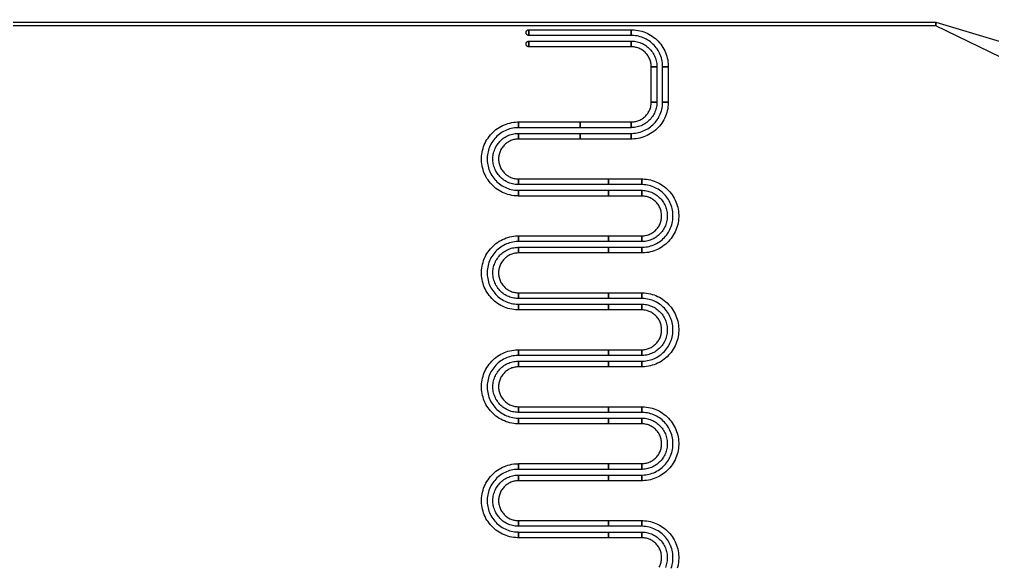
# Model space of a CAD drawing. Extents: x -50000 to 50000, y -50000 to 50000.
# Drawn here: x 39920 to 41630, y -18961 to -18000 of the extents above; entities that cross this region are included whole.
import ezdxf

# ---------------------------------------------------------------- set-up
doc = ezdxf.new("R2010")
doc.units = 0
for name, color, linetype in [('BASEMETAL', 3, 'CONTINUOUS'), ('BUSMAIN', 4, 'CONTINUOUS'), ('FRAME', 14, 'CONTINUOUS')]:
    doc.layers.add(name, color=color, linetype=linetype)

# ---------------------------------------------------------------- blocks, each defined once
blk = doc.blocks.new('CHIP_QSEARCH')
at = {"layer": 'BASEMETAL'}
for points in [[(4715, 3472), (4714.738, 3472.007), (4714.477, 3472.027), (4714.218, 3472.062), (4713.96, 3472.109), (4713.706, 3472.17), (4713.455, 3472.245), (4713.208, 3472.332), (4712.966, 3472.432), (4712.73, 3472.545), (4712.5, 3472.67), (4712.277, 3472.807), (4712.061, 3472.955), (4711.853, 3473.114), (4711.654, 3473.284), (4711.464, 3473.464), (4711.284, 3473.654), (4711.114, 3473.853), (4710.955, 3474.061), (4710.807, 3474.277), (4710.67, 3474.5), (4710.545, 3474.73), (4710.432, 3474.966), (4710.332, 3475.208), (4710.245, 3475.455), (4710.17, 3475.706), (4710.109, 3475.96), (4710.062, 3476.218), (4710.027, 3476.477), (4710.007, 3476.738), (4710, 3477), (4710.007, 3477.262), (4710.027, 3477.523), (4710.062, 3477.782), (4710.109, 3478.04), (4710.17, 3478.294), (4710.245, 3478.545), (4710.332, 3478.792), (4710.432, 3479.034), (4710.545, 3479.27), (4710.67, 3479.5), (4710.807, 3479.723), (4710.955, 3479.939), (4711.114, 3480.147), (4711.284, 3480.346), (4711.464, 3480.536), (4711.654, 3480.716), (4711.853, 3480.886), (4712.061, 3481.045), (4712.277, 3481.193), (4712.5, 3481.33), (4712.73, 3481.455), (4712.966, 3481.568), (4713.208, 3481.668), (4713.455, 3481.755), (4713.706, 3481.83), (4713.96, 3481.891), (4714.218, 3481.938), (4714.477, 3481.973), (4714.738, 3481.993), (4715, 3482)], [(4715, 3472), (4715, 3482), (4895, 3482), (4895, 3472)], [(4950, 3417), (4949.981, 3418.44), (4949.83, 3421.315), (4949.529, 3424.179), (4949.079, 3427.023), (4948.48, 3429.839), (4947.735, 3432.621), (4946.845, 3435.359), (4945.813, 3438.048), (4944.642, 3440.678), (4943.335, 3443.244), (4941.895, 3445.737), (4940.327, 3448.152), (4938.634, 3450.482), (4936.822, 3452.72), (4934.896, 3454.86), (4932.86, 3456.896), (4930.72, 3458.822), (4928.482, 3460.634), (4926.152, 3462.327), (4923.737, 3463.895), (4921.244, 3465.335), (4918.678, 3466.642), (4916.048, 3467.813), (4913.359, 3468.845), (4910.621, 3469.735), (4907.839, 3470.48), (4905.023, 3471.079), (4902.179, 3471.529), (4899.315, 3471.83), (4896.44, 3471.981), (4895, 3472), (4895, 3482), (4896.702, 3481.978), (4900.1, 3481.8), (4903.484, 3481.444), (4906.845, 3480.912), (4910.174, 3480.204), (4913.461, 3479.323), (4916.697, 3478.272), (4919.874, 3477.052), (4922.983, 3475.668), (4926.015, 3474.123), (4928.962, 3472.422), (4931.816, 3470.568), (4934.569, 3468.568), (4937.214, 3466.426), (4939.743, 3464.149), (4942.149, 3461.743), (4944.426, 3459.214), (4946.568, 3456.569), (4948.568, 3453.816), (4950.422, 3450.962), (4952.123, 3448.015), (4953.668, 3444.983), (4955.052, 3441.874), (4956.272, 3438.697), (4957.323, 3435.461), (4958.204, 3432.174), (4958.912, 3428.845), (4959.444, 3425.484), (4959.8, 3422.1), (4959.978, 3418.702), (4960, 3417)], [(4715, 3452), (4714.738, 3452.007), (4714.477, 3452.027), (4714.218, 3452.062), (4713.96, 3452.109), (4713.706, 3452.17), (4713.455, 3452.245), (4713.208, 3452.332), (4712.966, 3452.432), (4712.73, 3452.545), (4712.5, 3452.67), (4712.277, 3452.807), (4712.061, 3452.955), (4711.853, 3453.114), (4711.654, 3453.284), (4711.464, 3453.464), (4711.284, 3453.654), (4711.114, 3453.853), (4710.955, 3454.061), (4710.807, 3454.277), (4710.67, 3454.5), (4710.545, 3454.73), (4710.432, 3454.966), (4710.332, 3455.208), (4710.245, 3455.455), (4710.17, 3455.706), (4710.109, 3455.96), (4710.062, 3456.218), (4710.027, 3456.477), (4710.007, 3456.738), (4710, 3457), (4710.007, 3457.262), (4710.027, 3457.523), (4710.062, 3457.782), (4710.109, 3458.04), (4710.17, 3458.294), (4710.245, 3458.545), (4710.332, 3458.792), (4710.432, 3459.034), (4710.545, 3459.27), (4710.67, 3459.5), (4710.807, 3459.723), (4710.955, 3459.939), (4711.114, 3460.147), (4711.284, 3460.346), (4711.464, 3460.536), (4711.654, 3460.716), (4711.853, 3460.886), (4712.061, 3461.045), (4712.277, 3461.193), (4712.5, 3461.33), (4712.73, 3461.455), (4712.966, 3461.568), (4713.208, 3461.668), (4713.455, 3461.755), (4713.706, 3461.83), (4713.96, 3461.891), (4714.218, 3461.938), (4714.477, 3461.973), (4714.738, 3461.993), (4715, 3462)], [(4715, 3452), (4715, 3462), (4895, 3462), (4895, 3452)], [(4930, 3417), (4929.988, 3417.916), (4929.892, 3419.746), (4929.701, 3421.568), (4929.414, 3423.378), (4929.033, 3425.171), (4928.559, 3426.941), (4927.992, 3428.683), (4927.336, 3430.394), (4926.59, 3432.068), (4925.759, 3433.701), (4924.842, 3435.287), (4923.844, 3436.824), (4922.767, 3438.307), (4921.614, 3439.731), (4920.388, 3441.092), (4919.092, 3442.388), (4917.731, 3443.614), (4916.307, 3444.767), (4914.824, 3445.844), (4913.287, 3446.842), (4911.701, 3447.759), (4910.068, 3448.59), (4908.394, 3449.336), (4906.683, 3449.992), (4904.941, 3450.559), (4903.171, 3451.033), (4901.378, 3451.414), (4899.568, 3451.701), (4897.746, 3451.892), (4895.916, 3451.988), (4895, 3452), (4895, 3462), (4896.178, 3461.985), (4898.531, 3461.861), (4900.874, 3461.615), (4903.201, 3461.246), (4905.505, 3460.757), (4907.781, 3460.147), (4910.021, 3459.419), (4912.221, 3458.575), (4914.373, 3457.616), (4916.472, 3456.547), (4918.512, 3455.369), (4920.488, 3454.086), (4922.394, 3452.701), (4924.225, 3451.218), (4925.976, 3449.642), (4927.642, 3447.976), (4929.218, 3446.225), (4930.701, 3444.394), (4932.086, 3442.488), (4933.369, 3440.512), (4934.547, 3438.472), (4935.616, 3436.373), (4936.575, 3434.221), (4937.419, 3432.021), (4938.147, 3429.781), (4938.757, 3427.505), (4939.246, 3425.201), (4939.615, 3422.874), (4939.861, 3420.531), (4939.985, 3418.178), (4940, 3417)], [(4930, 3355), (4930, 3417), (4940, 3417), (4940, 3355)], [(4950, 3355), (4950, 3417), (4960, 3417), (4960, 3355)], [(4895, 3290), (4895, 3300), (4896.44, 3300.019), (4899.315, 3300.17), (4902.179, 3300.471), (4905.023, 3300.921), (4907.839, 3301.52), (4910.621, 3302.265), (4913.359, 3303.155), (4916.048, 3304.187), (4918.678, 3305.358), (4921.244, 3306.665), (4923.737, 3308.105), (4926.152, 3309.673), (4928.482, 3311.366), (4930.72, 3313.178), (4932.86, 3315.104), (4934.896, 3317.14), (4936.822, 3319.28), (4938.634, 3321.518), (4940.327, 3323.848), (4941.895, 3326.263), (4943.335, 3328.756), (4944.642, 3331.322), (4945.813, 3333.952), (4946.845, 3336.641), (4947.735, 3339.379), (4948.48, 3342.161), (4949.079, 3344.977), (4949.529, 3347.821), (4949.83, 3350.685), (4949.981, 3353.56), (4950, 3355), (4960, 3355), (4959.978, 3353.298), (4959.8, 3349.9), (4959.444, 3346.516), (4958.912, 3343.155), (4958.204, 3339.826), (4957.323, 3336.539), (4956.272, 3333.303), (4955.052, 3330.126), (4953.668, 3327.017), (4952.123, 3323.985), (4950.422, 3321.038), (4948.568, 3318.184), (4946.568, 3315.431), (4944.426, 3312.786), (4942.149, 3310.257), (4939.743, 3307.851), (4937.214, 3305.574), (4934.569, 3303.432), (4931.816, 3301.432), (4928.962, 3299.578), (4926.015, 3297.877), (4922.983, 3296.332), (4919.874, 3294.948), (4916.697, 3293.728), (4913.461, 3292.677), (4910.174, 3291.796), (4906.845, 3291.088), (4903.484, 3290.556), (4900.1, 3290.2), (4896.702, 3290.022)], [(4895, 3310), (4895, 3320), (4895.916, 3320.012), (4897.746, 3320.108), (4899.568, 3320.299), (4901.378, 3320.586), (4903.171, 3320.967), (4904.941, 3321.441), (4906.683, 3322.008), (4908.394, 3322.664), (4910.068, 3323.41), (4911.701, 3324.241), (4913.287, 3325.158), (4914.824, 3326.156), (4916.307, 3327.233), (4917.731, 3328.386), (4919.092, 3329.612), (4920.388, 3330.908), (4921.614, 3332.269), (4922.767, 3333.693), (4923.844, 3335.176), (4924.842, 3336.713), (4925.759, 3338.299), (4926.59, 3339.932), (4927.336, 3341.606), (4927.992, 3343.317), (4928.559, 3345.059), (4929.033, 3346.829), (4929.414, 3348.622), (4929.701, 3350.432), (4929.892, 3352.254), (4929.988, 3354.084), (4930, 3355), (4940, 3355), (4939.985, 3353.822), (4939.861, 3351.469), (4939.615, 3349.126), (4939.246, 3346.799), (4938.757, 3344.495), (4938.147, 3342.219), (4937.419, 3339.979), (4936.575, 3337.779), (4935.616, 3335.627), (4934.547, 3333.528), (4933.369, 3331.488), (4932.086, 3329.512), (4930.701, 3327.606), (4929.218, 3325.775), (4927.642, 3324.024), (4925.976, 3322.358), (4924.225, 3320.782), (4922.394, 3319.299), (4920.488, 3317.914), (4918.512, 3316.631), (4916.472, 3315.453), (4914.373, 3314.384), (4912.221, 3313.425), (4910.021, 3312.581), (4907.781, 3311.853), (4905.505, 3311.243), (4903.201, 3310.754), (4900.874, 3310.385), (4898.531, 3310.139), (4896.178, 3310.015)], [(4696.766, 3190), (4695.065, 3190.022), (4691.666, 3190.2), (4688.282, 3190.556), (4684.921, 3191.088), (4681.592, 3191.796), (4678.305, 3192.677), (4675.069, 3193.728), (4671.892, 3194.948), (4668.783, 3196.332), (4665.751, 3197.877), (4662.804, 3199.578), (4659.95, 3201.432), (4657.197, 3203.432), (4654.552, 3205.574), (4652.023, 3207.851), (4649.617, 3210.257), (4647.34, 3212.786), (4645.198, 3215.431), (4643.198, 3218.184), (4641.344, 3221.038), (4639.643, 3223.985), (4638.098, 3227.017), (4636.714, 3230.126), (4635.494, 3233.303), (4634.443, 3236.539), (4633.562, 3239.826), (4632.854, 3243.155), (4632.322, 3246.516), (4631.966, 3249.9), (4631.788, 3253.298), (4631.788, 3256.702), (4631.966, 3260.1), (4632.322, 3263.484), (4632.854, 3266.845), (4633.562, 3270.174), (4634.443, 3273.461), (4635.494, 3276.697), (4636.714, 3279.874), (4638.098, 3282.983), (4639.643, 3286.015), (4641.344, 3288.962), (4643.198, 3291.816), (4645.198, 3294.569), (4647.34, 3297.214), (4649.617, 3299.743), (4652.023, 3302.149), (4654.552, 3304.426), (4657.197, 3306.568), (4659.95, 3308.568), (4662.804, 3310.422), (4665.751, 3312.123), (4668.783, 3313.668), (4671.892, 3315.052), (4675.069, 3316.272), (4678.305, 3317.323), (4681.592, 3318.204), (4684.921, 3318.912), (4688.282, 3319.444), (4691.666, 3319.8), (4695.065, 3319.978), (4696.766, 3320), (4696.766, 3310), (4695.326, 3309.981), (4692.451, 3309.83), (4689.587, 3309.529), (4686.743, 3309.079), (4683.927, 3308.48), (4681.145, 3307.735), (4678.407, 3306.845), (4675.718, 3305.813), (4673.088, 3304.642), (4670.522, 3303.335), (4668.029, 3301.895), (4665.614, 3300.327), (4663.284, 3298.634), (4661.046, 3296.822), (4658.907, 3294.896), (4656.87, 3292.86), (4654.944, 3290.72), (4653.132, 3288.482), (4651.439, 3286.152), (4649.871, 3283.737), (4648.431, 3281.244), (4647.124, 3278.678), (4645.953, 3276.048), (4644.921, 3273.359), (4644.031, 3270.621), (4643.286, 3267.839), (4642.687, 3265.023), (4642.237, 3262.179), (4641.936, 3259.315), (4641.785, 3256.44), (4641.785, 3253.56), (4641.936, 3250.685), (4642.237, 3247.821), (4642.687, 3244.977), (4643.286, 3242.161), (4644.031, 3239.379), (4644.921, 3236.641), (4645.953, 3233.952), (4647.124, 3231.322), (4648.431, 3228.756), (4649.871, 3226.263), (4651.439, 3223.848), (4653.132, 3221.518), (4654.944, 3219.28), (4656.87, 3217.14), (4658.907, 3215.104), (4661.046, 3213.178), (4663.284, 3211.366), (4665.614, 3209.673), (4668.029, 3208.105), (4670.522, 3206.665), (4673.088, 3205.358), (4675.718, 3204.187), (4678.407, 3203.155), (4681.145, 3202.265), (4683.927, 3201.52), (4686.743, 3200.921), (4689.587, 3200.471), (4692.451, 3200.17), (4695.326, 3200.019), (4696.766, 3200)], [(4696.766, 3310), (4696.766, 3320), (4805, 3320), (4805, 3310)], [(4805, 3310), (4805, 3320), (4895, 3320), (4895, 3310)], [(4696.766, 3210), (4695.588, 3210.015), (4693.235, 3210.139), (4690.892, 3210.385), (4688.565, 3210.754), (4686.261, 3211.243), (4683.985, 3211.853), (4681.745, 3212.581), (4679.545, 3213.425), (4677.393, 3214.384), (4675.294, 3215.453), (4673.254, 3216.631), (4671.278, 3217.914), (4669.372, 3219.299), (4667.541, 3220.782), (4665.79, 3222.358), (4664.124, 3224.024), (4662.548, 3225.775), (4661.065, 3227.606), (4659.68, 3229.512), (4658.397, 3231.488), (4657.219, 3233.528), (4656.15, 3235.627), (4655.191, 3237.779), (4654.347, 3239.979), (4653.619, 3242.219), (4653.009, 3244.495), (4652.52, 3246.799), (4652.151, 3249.126), (4651.905, 3251.469), (4651.781, 3253.822), (4651.781, 3256.178), (4651.905, 3258.531), (4652.151, 3260.874), (4652.52, 3263.201), (4653.009, 3265.505), (4653.619, 3267.781), (4654.347, 3270.021), (4655.191, 3272.221), (4656.15, 3274.373), (4657.219, 3276.472), (4658.397, 3278.512), (4659.68, 3280.488), (4661.065, 3282.394), (4662.548, 3284.225), (4664.124, 3285.976), (4665.79, 3287.642), (4667.541, 3289.218), (4669.372, 3290.701), (4671.278, 3292.086), (4673.254, 3293.369), (4675.294, 3294.547), (4677.393, 3295.616), (4679.545, 3296.575), (4681.745, 3297.419), (4683.985, 3298.147), (4686.261, 3298.757), (4688.565, 3299.246), (4690.892, 3299.615), (4693.235, 3299.861), (4695.588, 3299.985), (4696.766, 3300), (4696.766, 3290), (4695.85, 3289.988), (4694.02, 3289.892), (4692.198, 3289.701), (4690.388, 3289.414), (4688.595, 3289.033), (4686.825, 3288.559), (4685.083, 3287.992), (4683.372, 3287.336), (4681.698, 3286.59), (4680.065, 3285.759), (4678.479, 3284.842), (4676.942, 3283.844), (4675.459, 3282.767), (4674.035, 3281.614), (4672.674, 3280.388), (4671.378, 3279.092), (4670.152, 3277.731), (4668.999, 3276.307), (4667.922, 3274.824), (4666.924, 3273.287), (4666.007, 3271.701), (4665.176, 3270.068), (4664.43, 3268.394), (4663.774, 3266.683), (4663.207, 3264.941), (4662.733, 3263.171), (4662.352, 3261.378), (4662.065, 3259.568), (4661.874, 3257.746), (4661.778, 3255.916), (4661.778, 3254.084), (4661.874, 3252.254), (4662.065, 3250.432), (4662.352, 3248.622), (4662.733, 3246.829), (4663.207, 3245.059), (4663.774, 3243.317), (4664.43, 3241.606), (4665.176, 3239.932), (4666.007, 3238.299), (4666.924, 3236.713), (4667.922, 3235.176), (4668.999, 3233.693), (4670.152, 3232.269), (4671.378, 3230.908), (4672.674, 3229.612), (4674.035, 3228.386), (4675.459, 3227.233), (4676.942, 3226.156), (4678.479, 3225.158), (4680.065, 3224.241), (4681.698, 3223.41), (4683.372, 3222.664), (4685.083, 3222.008), (4686.825, 3221.441), (4688.595, 3220.967), (4690.388, 3220.586), (4692.198, 3220.299), (4694.02, 3220.108), (4695.85, 3220.012), (4696.766, 3220)], [(4696.766, 3290), (4696.766, 3300), (4805, 3300), (4805, 3290)], [(4805, 3290), (4805, 3300), (4895, 3300), (4895, 3290)], [(4696.766, 3210), (4696.766, 3220), (4855, 3220), (4855, 3210)], [(4855, 3210), (4855, 3220), (4913.234, 3220), (4913.234, 3210)], [(4913.234, 3090), (4913.234, 3100), (4914.674, 3100.019), (4917.549, 3100.17), (4920.413, 3100.471), (4923.257, 3100.921), (4926.073, 3101.52), (4928.855, 3102.265), (4931.593, 3103.155), (4934.282, 3104.187), (4936.912, 3105.358), (4939.478, 3106.665), (4941.971, 3108.105), (4944.386, 3109.673), (4946.716, 3111.366), (4948.954, 3113.178), (4951.093, 3115.104), (4953.13, 3117.14), (4955.056, 3119.28), (4956.868, 3121.518), (4958.561, 3123.848), (4960.129, 3126.263), (4961.569, 3128.756), (4962.876, 3131.322), (4964.047, 3133.952), (4965.079, 3136.641), (4965.969, 3139.379), (4966.714, 3142.161), (4967.313, 3144.977), (4967.763, 3147.821), (4968.064, 3150.685), (4968.215, 3153.56), (4968.215, 3156.44), (4968.064, 3159.315), (4967.763, 3162.179), (4967.313, 3165.023), (4966.714, 3167.839), (4965.969, 3170.621), (4965.079, 3173.359), (4964.047, 3176.048), (4962.876, 3178.678), (4961.569, 3181.244), (4960.129, 3183.737), (4958.561, 3186.152), (4956.868, 3188.482), (4955.056, 3190.72), (4953.13, 3192.86), (4951.093, 3194.896), (4948.954, 3196.822), (4946.716, 3198.634), (4944.386, 3200.327), (4941.971, 3201.895), (4939.478, 3203.335), (4936.912, 3204.642), (4934.282, 3205.813), (4931.593, 3206.845), (4928.855, 3207.735), (4926.073, 3208.48), (4923.257, 3209.079), (4920.413, 3209.529), (4917.549, 3209.83), (4914.674, 3209.981), (4913.234, 3210), (4913.234, 3220), (4914.935, 3219.978), (4918.334, 3219.8), (4921.718, 3219.444), (4925.079, 3218.912), (4928.408, 3218.204), (4931.695, 3217.323), (4934.931, 3216.272), (4938.108, 3215.052), (4941.217, 3213.668), (4944.249, 3212.123), (4947.196, 3210.422), (4950.05, 3208.568), (4952.803, 3206.568), (4955.448, 3204.426), (4957.977, 3202.149), (4960.383, 3199.743), (4962.66, 3197.214), (4964.802, 3194.569), (4966.802, 3191.816), (4968.656, 3188.962), (4970.357, 3186.015), (4971.902, 3182.983), (4973.286, 3179.874), (4974.506, 3176.697), (4975.557, 3173.461), (4976.438, 3170.174), (4977.146, 3166.845), (4977.678, 3163.484), (4978.034, 3160.1), (4978.212, 3156.702), (4978.212, 3153.298), (4978.034, 3149.9), (4977.678, 3146.516), (4977.146, 3143.155), (4976.438, 3139.826), (4975.557, 3136.539), (4974.506, 3133.303), (4973.286, 3130.126), (4971.902, 3127.017), (4970.357, 3123.985), (4968.656, 3121.038), (4966.802, 3118.184), (4964.802, 3115.431), (4962.66, 3112.786), (4960.383, 3110.257), (4957.977, 3107.851), (4955.448, 3105.574), (4952.803, 3103.432), (4950.05, 3101.432), (4947.196, 3099.578), (4944.249, 3097.877), (4941.217, 3096.332), (4938.108, 3094.948), (4934.931, 3093.728), (4931.695, 3092.677), (4928.408, 3091.796), (4925.079, 3091.088), (4921.718, 3090.556), (4918.334, 3090.2), (4914.935, 3090.022)], [(4696.766, 3190), (4696.766, 3200), (4855, 3200), (4855, 3190)], [(4855, 3190), (4855, 3200), (4913.234, 3200), (4913.234, 3190)], [(4913.234, 3110), (4913.234, 3120), (4914.15, 3120.012), (4915.98, 3120.108), (4917.802, 3120.299), (4919.612, 3120.586), (4921.405, 3120.967), (4923.175, 3121.441), (4924.917, 3122.008), (4926.628, 3122.664), (4928.302, 3123.41), (4929.935, 3124.241), (4931.521, 3125.158), (4933.058, 3126.156), (4934.541, 3127.233), (4935.965, 3128.386), (4937.326, 3129.612), (4938.622, 3130.908), (4939.848, 3132.269), (4941.001, 3133.693), (4942.078, 3135.176), (4943.076, 3136.713), (4943.993, 3138.299), (4944.824, 3139.932), (4945.57, 3141.606), (4946.226, 3143.317), (4946.793, 3145.059), (4947.267, 3146.829), (4947.648, 3148.622), (4947.935, 3150.432), (4948.126, 3152.254), (4948.222, 3154.084), (4948.222, 3155.916), (4948.126, 3157.746), (4947.935, 3159.568), (4947.648, 3161.378), (4947.267, 3163.171), (4946.793, 3164.941), (4946.226, 3166.683), (4945.57, 3168.394), (4944.824, 3170.068), (4943.993, 3171.701), (4943.076, 3173.287), (4942.078, 3174.824), (4941.001, 3176.307), (4939.848, 3177.731), (4938.622, 3179.092), (4937.326, 3180.388), (4935.965, 3181.614), (4934.541, 3182.767), (4933.058, 3183.844), (4931.521, 3184.842), (4929.935, 3185.759), (4928.302, 3186.59), (4926.628, 3187.336), (4924.917, 3187.992), (4923.175, 3188.559), (4921.405, 3189.033), (4919.612, 3189.414), (4917.802, 3189.701), (4915.98, 3189.892), (4914.15, 3189.988), (4913.234, 3190), (4913.234, 3200), (4914.412, 3199.985), (4916.765, 3199.861), (4919.108, 3199.615), (4921.435, 3199.246), (4923.739, 3198.757), (4926.015, 3198.147), (4928.255, 3197.419), (4930.455, 3196.575), (4932.607, 3195.616), (4934.706, 3194.547), (4936.746, 3193.369), (4938.722, 3192.086), (4940.628, 3190.701), (4942.459, 3189.218), (4944.21, 3187.642), (4945.876, 3185.976), (4947.452, 3184.225), (4948.935, 3182.394), (4950.32, 3180.488), (4951.603, 3178.512), (4952.781, 3176.472), (4953.85, 3174.373), (4954.809, 3172.221), (4955.653, 3170.021), (4956.381, 3167.781), (4956.991, 3165.505), (4957.48, 3163.201), (4957.849, 3160.874), (4958.095, 3158.531), (4958.219, 3156.178), (4958.219, 3153.822), (4958.095, 3151.469), (4957.849, 3149.126), (4957.48, 3146.799), (4956.991, 3144.495), (4956.381, 3142.219), (4955.653, 3139.979), (4954.809, 3137.779), (4953.85, 3135.627), (4952.781, 3133.528), (4951.603, 3131.488), (4950.32, 3129.512), (4948.935, 3127.606), (4947.452, 3125.775), (4945.876, 3124.024), (4944.21, 3122.358), (4942.459, 3120.782), (4940.628, 3119.299), (4938.722, 3117.914), (4936.746, 3116.631), (4934.706, 3115.453), (4932.607, 3114.384), (4930.455, 3113.425), (4928.255, 3112.581), (4926.015, 3111.853), (4923.739, 3111.243), (4921.435, 3110.754), (4919.108, 3110.385), (4916.765, 3110.139), (4914.412, 3110.015)], [(4696.766, 2990), (4695.065, 2990.022), (4691.666, 2990.2), (4688.282, 2990.556), (4684.921, 2991.088), (4681.592, 2991.796), (4678.305, 2992.677), (4675.069, 2993.728), (4671.892, 2994.948), (4668.783, 2996.332), (4665.751, 2997.877), (4662.804, 2999.578), (4659.95, 3001.432), (4657.197, 3003.432), (4654.552, 3005.574), (4652.023, 3007.851), (4649.617, 3010.257), (4647.34, 3012.786), (4645.198, 3015.431), (4643.198, 3018.184), (4641.344, 3021.038), (4639.643, 3023.985), (4638.098, 3027.017), (4636.714, 3030.126), (4635.494, 3033.303), (4634.443, 3036.539), (4633.562, 3039.826), (4632.854, 3043.155), (4632.322, 3046.516), (4631.966, 3049.9), (4631.788, 3053.298), (4631.788, 3056.702), (4631.966, 3060.1), (4632.322, 3063.484), (4632.854, 3066.845), (4633.562, 3070.174), (4634.443, 3073.461), (4635.494, 3076.697), (4636.714, 3079.874), (4638.098, 3082.983), (4639.643, 3086.015), (4641.344, 3088.962), (4643.198, 3091.816), (4645.198, 3094.569), (4647.34, 3097.214), (4649.617, 3099.743), (4652.023, 3102.149), (4654.552, 3104.426), (4657.197, 3106.568), (4659.95, 3108.568), (4662.804, 3110.422), (4665.751, 3112.123), (4668.783, 3113.668), (4671.892, 3115.052), (4675.069, 3116.272), (4678.305, 3117.323), (4681.592, 3118.204), (4684.921, 3118.912), (4688.282, 3119.444), (4691.666, 3119.8), (4695.065, 3119.978), (4696.766, 3120), (4696.766, 3110), (4695.326, 3109.981), (4692.451, 3109.83), (4689.587, 3109.529), (4686.743, 3109.079), (4683.927, 3108.48), (4681.145, 3107.735), (4678.407, 3106.845), (4675.718, 3105.813), (4673.088, 3104.642), (4670.522, 3103.335), (4668.029, 3101.895), (4665.614, 3100.327), (4663.284, 3098.634), (4661.046, 3096.822), (4658.907, 3094.896), (4656.87, 3092.86), (4654.944, 3090.72), (4653.132, 3088.482), (4651.439, 3086.152), (4649.871, 3083.737), (4648.431, 3081.244), (4647.124, 3078.678), (4645.953, 3076.048), (4644.921, 3073.359), (4644.031, 3070.621), (4643.286, 3067.839), (4642.687, 3065.023), (4642.237, 3062.179), (4641.936, 3059.315), (4641.785, 3056.44), (4641.785, 3053.56), (4641.936, 3050.685), (4642.237, 3047.821), (4642.687, 3044.977), (4643.286, 3042.161), (4644.031, 3039.379), (4644.921, 3036.641), (4645.953, 3033.952), (4647.124, 3031.322), (4648.431, 3028.756), (4649.871, 3026.263), (4651.439, 3023.848), (4653.132, 3021.518), (4654.944, 3019.28), (4656.87, 3017.14), (4658.907, 3015.104), (4661.046, 3013.178), (4663.284, 3011.366), (4665.614, 3009.673), (4668.029, 3008.105), (4670.522, 3006.665), (4673.088, 3005.358), (4675.718, 3004.187), (4678.407, 3003.155), (4681.145, 3002.265), (4683.927, 3001.52), (4686.743, 3000.921), (4689.587, 3000.471), (4692.451, 3000.17), (4695.326, 3000.019), (4696.766, 3000)], [(4696.766, 3110), (4696.766, 3120), (4855, 3120), (4855, 3110)], [(4855, 3110), (4855, 3120), (4913.234, 3120), (4913.234, 3110)], [(4696.766, 3010), (4695.588, 3010.015), (4693.235, 3010.139), (4690.892, 3010.385), (4688.565, 3010.754), (4686.261, 3011.243), (4683.985, 3011.853), (4681.745, 3012.581), (4679.545, 3013.425), (4677.393, 3014.384), (4675.294, 3015.453), (4673.254, 3016.631), (4671.278, 3017.914), (4669.372, 3019.299), (4667.541, 3020.782), (4665.79, 3022.358), (4664.124, 3024.024), (4662.548, 3025.775), (4661.065, 3027.606), (4659.68, 3029.512), (4658.397, 3031.488), (4657.219, 3033.528), (4656.15, 3035.627), (4655.191, 3037.779), (4654.347, 3039.979), (4653.619, 3042.219), (4653.009, 3044.495), (4652.52, 3046.799), (4652.151, 3049.126), (4651.905, 3051.469), (4651.781, 3053.822), (4651.781, 3056.178), (4651.905, 3058.531), (4652.151, 3060.874), (4652.52, 3063.201), (4653.009, 3065.505), (4653.619, 3067.781), (4654.347, 3070.021), (4655.191, 3072.221), (4656.15, 3074.373), (4657.219, 3076.472), (4658.397, 3078.512), (4659.68, 3080.488), (4661.065, 3082.394), (4662.548, 3084.225), (4664.124, 3085.976), (4665.79, 3087.642), (4667.541, 3089.218), (4669.372, 3090.701), (4671.278, 3092.086), (4673.254, 3093.369), (4675.294, 3094.547), (4677.393, 3095.616), (4679.545, 3096.575), (4681.745, 3097.419), (4683.985, 3098.147), (4686.261, 3098.757), (4688.565, 3099.246), (4690.892, 3099.615), (4693.235, 3099.861), (4695.588, 3099.985), (4696.766, 3100), (4696.766, 3090), (4695.85, 3089.988), (4694.02, 3089.892), (4692.198, 3089.701), (4690.388, 3089.414), (4688.595, 3089.033), (4686.825, 3088.559), (4685.083, 3087.992), (4683.372, 3087.336), (4681.698, 3086.59), (4680.065, 3085.759), (4678.479, 3084.842), (4676.942, 3083.844), (4675.459, 3082.767), (4674.035, 3081.614), (4672.674, 3080.388), (4671.378, 3079.092), (4670.152, 3077.731), (4668.999, 3076.307), (4667.922, 3074.824), (4666.924, 3073.287), (4666.007, 3071.701), (4665.176, 3070.068), (4664.43, 3068.394), (4663.774, 3066.683), (4663.207, 3064.941), (4662.733, 3063.171), (4662.352, 3061.378), (4662.065, 3059.568), (4661.874, 3057.746), (4661.778, 3055.916), (4661.778, 3054.084), (4661.874, 3052.254), (4662.065, 3050.432), (4662.352, 3048.622), (4662.733, 3046.829), (4663.207, 3045.059), (4663.774, 3043.317), (4664.43, 3041.606), (4665.176, 3039.932), (4666.007, 3038.299), (4666.924, 3036.713), (4667.922, 3035.176), (4668.999, 3033.693), (4670.152, 3032.269), (4671.378, 3030.908), (4672.674, 3029.612), (4674.035, 3028.386), (4675.459, 3027.233), (4676.942, 3026.156), (4678.479, 3025.158), (4680.065, 3024.241), (4681.698, 3023.41), (4683.372, 3022.664), (4685.083, 3022.008), (4686.825, 3021.441), (4688.595, 3020.967), (4690.388, 3020.586), (4692.198, 3020.299), (4694.02, 3020.108), (4695.85, 3020.012), (4696.766, 3020)], [(4696.766, 3090), (4696.766, 3100), (4855, 3100), (4855, 3090)], [(4855, 3090), (4855, 3100), (4913.234, 3100), (4913.234, 3090)], [(4696.766, 3010), (4696.766, 3020), (4855, 3020), (4855, 3010)], [(4855, 3010), (4855, 3020), (4913.234, 3020), (4913.234, 3010)], [(4913.234, 2890), (4913.234, 2900), (4914.674, 2900.019), (4917.549, 2900.17), (4920.413, 2900.471), (4923.257, 2900.921), (4926.073, 2901.52), (4928.855, 2902.265), (4931.593, 2903.155), (4934.282, 2904.187), (4936.912, 2905.358), (4939.478, 2906.665), (4941.971, 2908.105), (4944.386, 2909.673), (4946.716, 2911.366), (4948.954, 2913.178), (4951.093, 2915.104), (4953.13, 2917.14), (4955.056, 2919.28), (4956.868, 2921.518), (4958.561, 2923.848), (4960.129, 2926.263), (4961.569, 2928.756), (4962.876, 2931.322), (4964.047, 2933.952), (4965.079, 2936.641), (4965.969, 2939.379), (4966.714, 2942.161), (4967.313, 2944.977), (4967.763, 2947.821), (4968.064, 2950.685), (4968.215, 2953.56), (4968.215, 2956.44), (4968.064, 2959.315), (4967.763, 2962.179), (4967.313, 2965.023), (4966.714, 2967.839), (4965.969, 2970.621), (4965.079, 2973.359), (4964.047, 2976.048), (4962.876, 2978.678), (4961.569, 2981.244), (4960.129, 2983.737), (4958.561, 2986.152), (4956.868, 2988.482), (4955.056, 2990.72), (4953.13, 2992.86), (4951.093, 2994.896), (4948.954, 2996.822), (4946.716, 2998.634), (4944.386, 3000.327), (4941.971, 3001.895), (4939.478, 3003.335), (4936.912, 3004.642), (4934.282, 3005.813), (4931.593, 3006.845), (4928.855, 3007.735), (4926.073, 3008.48), (4923.257, 3009.079), (4920.413, 3009.529), (4917.549, 3009.83), (4914.674, 3009.981), (4913.234, 3010), (4913.234, 3020), (4914.935, 3019.978), (4918.334, 3019.8), (4921.718, 3019.444), (4925.079, 3018.912), (4928.408, 3018.204), (4931.695, 3017.323), (4934.931, 3016.272), (4938.108, 3015.052), (4941.217, 3013.668), (4944.249, 3012.123), (4947.196, 3010.422), (4950.05, 3008.568), (4952.803, 3006.568), (4955.448, 3004.426), (4957.977, 3002.149), (4960.383, 2999.743), (4962.66, 2997.214), (4964.802, 2994.569), (4966.802, 2991.816), (4968.656, 2988.962), (4970.357, 2986.015), (4971.902, 2982.983), (4973.286, 2979.874), (4974.506, 2976.697), (4975.557, 2973.461), (4976.438, 2970.174), (4977.146, 2966.845), (4977.678, 2963.484), (4978.034, 2960.1), (4978.212, 2956.702), (4978.212, 2953.298), (4978.034, 2949.9), (4977.678, 2946.516), (4977.146, 2943.155), (4976.438, 2939.826), (4975.557, 2936.539), (4974.506, 2933.303), (4973.286, 2930.126), (4971.902, 2927.017), (4970.357, 2923.985), (4968.656, 2921.038), (4966.802, 2918.184), (4964.802, 2915.431), (4962.66, 2912.786), (4960.383, 2910.257), (4957.977, 2907.851), (4955.448, 2905.574), (4952.803, 2903.432), (4950.05, 2901.432), (4947.196, 2899.578), (4944.249, 2897.877), (4941.217, 2896.332), (4938.108, 2894.948), (4934.931, 2893.728), (4931.695, 2892.677), (4928.408, 2891.796), (4925.079, 2891.088), (4921.718, 2890.556), (4918.334, 2890.2), (4914.935, 2890.022)], [(4696.766, 2990), (4696.766, 3000), (4855, 3000), (4855, 2990)], [(4855, 2990), (4855, 3000), (4913.234, 3000), (4913.234, 2990)], [(4913.234, 2910), (4913.234, 2920), (4914.15, 2920.012), (4915.98, 2920.108), (4917.802, 2920.299), (4919.612, 2920.586), (4921.405, 2920.967), (4923.175, 2921.441), (4924.917, 2922.008), (4926.628, 2922.664), (4928.302, 2923.41), (4929.935, 2924.241), (4931.521, 2925.158), (4933.058, 2926.156), (4934.541, 2927.233), (4935.965, 2928.386), (4937.326, 2929.612), (4938.622, 2930.908), (4939.848, 2932.269), (4941.001, 2933.693), (4942.078, 2935.176), (4943.076, 2936.713), (4943.993, 2938.299), (4944.824, 2939.932), (4945.57, 2941.606), (4946.226, 2943.317), (4946.793, 2945.059), (4947.267, 2946.829), (4947.648, 2948.622), (4947.935, 2950.432), (4948.126, 2952.254), (4948.222, 2954.084), (4948.222, 2955.916), (4948.126, 2957.746), (4947.935, 2959.568), (4947.648, 2961.378), (4947.267, 2963.171), (4946.793, 2964.941), (4946.226, 2966.683), (4945.57, 2968.394), (4944.824, 2970.068), (4943.993, 2971.701), (4943.076, 2973.287), (4942.078, 2974.824), (4941.001, 2976.307), (4939.848, 2977.731), (4938.622, 2979.092), (4937.326, 2980.388), (4935.965, 2981.614), (4934.541, 2982.767), (4933.058, 2983.844), (4931.521, 2984.842), (4929.935, 2985.759), (4928.302, 2986.59), (4926.628, 2987.336), (4924.917, 2987.992), (4923.175, 2988.559), (4921.405, 2989.033), (4919.612, 2989.414), (4917.802, 2989.701), (4915.98, 2989.892), (4914.15, 2989.988), (4913.234, 2990), (4913.234, 3000), (4914.412, 2999.985), (4916.765, 2999.861), (4919.108, 2999.615), (4921.435, 2999.246), (4923.739, 2998.757), (4926.015, 2998.147), (4928.255, 2997.419), (4930.455, 2996.575), (4932.607, 2995.616), (4934.706, 2994.547), (4936.746, 2993.369), (4938.722, 2992.086), (4940.628, 2990.701), (4942.459, 2989.218), (4944.21, 2987.642), (4945.876, 2985.976), (4947.452, 2984.225), (4948.935, 2982.394), (4950.32, 2980.488), (4951.603, 2978.512), (4952.781, 2976.472), (4953.85, 2974.373), (4954.809, 2972.221), (4955.653, 2970.021), (4956.381, 2967.781), (4956.991, 2965.505), (4957.48, 2963.201), (4957.849, 2960.874), (4958.095, 2958.531), (4958.219, 2956.178), (4958.219, 2953.822), (4958.095, 2951.469), (4957.849, 2949.126), (4957.48, 2946.799), (4956.991, 2944.495), (4956.381, 2942.219), (4955.653, 2939.979), (4954.809, 2937.779), (4953.85, 2935.627), (4952.781, 2933.528), (4951.603, 2931.488), (4950.32, 2929.512), (4948.935, 2927.606), (4947.452, 2925.775), (4945.876, 2924.024), (4944.21, 2922.358), (4942.459, 2920.782), (4940.628, 2919.299), (4938.722, 2917.914), (4936.746, 2916.631), (4934.706, 2915.453), (4932.607, 2914.384), (4930.455, 2913.425), (4928.255, 2912.581), (4926.015, 2911.853), (4923.739, 2911.243), (4921.435, 2910.754), (4919.108, 2910.385), (4916.765, 2910.139), (4914.412, 2910.015)], [(4696.766, 2790), (4695.065, 2790.022), (4691.666, 2790.2), (4688.282, 2790.556), (4684.921, 2791.088), (4681.592, 2791.796), (4678.305, 2792.677), (4675.069, 2793.728), (4671.892, 2794.948), (4668.783, 2796.332), (4665.751, 2797.877), (4662.804, 2799.578), (4659.95, 2801.432), (4657.197, 2803.432), (4654.552, 2805.574), (4652.023, 2807.851), (4649.617, 2810.257), (4647.34, 2812.786), (4645.198, 2815.431), (4643.198, 2818.184), (4641.344, 2821.038), (4639.643, 2823.985), (4638.098, 2827.017), (4636.714, 2830.126), (4635.494, 2833.303), (4634.443, 2836.539), (4633.562, 2839.826), (4632.854, 2843.155), (4632.322, 2846.516), (4631.966, 2849.9), (4631.788, 2853.298), (4631.788, 2856.702), (4631.966, 2860.1), (4632.322, 2863.484), (4632.854, 2866.845), (4633.562, 2870.174), (4634.443, 2873.461), (4635.494, 2876.697), (4636.714, 2879.874), (4638.098, 2882.983), (4639.643, 2886.015), (4641.344, 2888.962), (4643.198, 2891.816), (4645.198, 2894.569), (4647.34, 2897.214), (4649.617, 2899.743), (4652.023, 2902.149), (4654.552, 2904.426), (4657.197, 2906.568), (4659.95, 2908.568), (4662.804, 2910.422), (4665.751, 2912.123), (4668.783, 2913.668), (4671.892, 2915.052), (4675.069, 2916.272), (4678.305, 2917.323), (4681.592, 2918.204), (4684.921, 2918.912), (4688.282, 2919.444), (4691.666, 2919.8), (4695.065, 2919.978), (4696.766, 2920), (4696.766, 2910), (4695.326, 2909.981), (4692.451, 2909.83), (4689.587, 2909.529), (4686.743, 2909.079), (4683.927, 2908.48), (4681.145, 2907.735), (4678.407, 2906.845), (4675.718, 2905.813), (4673.088, 2904.642), (4670.522, 2903.335), (4668.029, 2901.895), (4665.614, 2900.327), (4663.284, 2898.634), (4661.046, 2896.822), (4658.907, 2894.896), (4656.87, 2892.86), (4654.944, 2890.72), (4653.132, 2888.482), (4651.439, 2886.152), (4649.871, 2883.737), (4648.431, 2881.244), (4647.124, 2878.678), (4645.953, 2876.048), (4644.921, 2873.359), (4644.031, 2870.621), (4643.286, 2867.839), (4642.687, 2865.023), (4642.237, 2862.179), (4641.936, 2859.315), (4641.785, 2856.44), (4641.785, 2853.56), (4641.936, 2850.685), (4642.237, 2847.821), (4642.687, 2844.977), (4643.286, 2842.161), (4644.031, 2839.379), (4644.921, 2836.641), (4645.953, 2833.952), (4647.124, 2831.322), (4648.431, 2828.756), (4649.871, 2826.263), (4651.439, 2823.848), (4653.132, 2821.518), (4654.944, 2819.28), (4656.87, 2817.14), (4658.907, 2815.104), (4661.046, 2813.178), (4663.284, 2811.366), (4665.614, 2809.673), (4668.029, 2808.105), (4670.522, 2806.665), (4673.088, 2805.358), (4675.718, 2804.187), (4678.407, 2803.155), (4681.145, 2802.265), (4683.927, 2801.52), (4686.743, 2800.921), (4689.587, 2800.471), (4692.451, 2800.17), (4695.326, 2800.019), (4696.766, 2800)], [(4696.766, 2910), (4696.766, 2920), (4855, 2920), (4855, 2910)], [(4855, 2910), (4855, 2920), (4913.234, 2920), (4913.234, 2910)], [(4696.766, 2810), (4695.588, 2810.015), (4693.235, 2810.139), (4690.892, 2810.385), (4688.565, 2810.754), (4686.261, 2811.243), (4683.985, 2811.853), (4681.745, 2812.581), (4679.545, 2813.425), (4677.393, 2814.384), (4675.294, 2815.453), (4673.254, 2816.631), (4671.278, 2817.914), (4669.372, 2819.299), (4667.541, 2820.782), (4665.79, 2822.358), (4664.124, 2824.024), (4662.548, 2825.775), (4661.065, 2827.606), (4659.68, 2829.512), (4658.397, 2831.488), (4657.219, 2833.528), (4656.15, 2835.627), (4655.191, 2837.779), (4654.347, 2839.979), (4653.619, 2842.219), (4653.009, 2844.495), (4652.52, 2846.799), (4652.151, 2849.126), (4651.905, 2851.469), (4651.781, 2853.822), (4651.781, 2856.178), (4651.905, 2858.531), (4652.151, 2860.874), (4652.52, 2863.201), (4653.009, 2865.505), (4653.619, 2867.781), (4654.347, 2870.021), (4655.191, 2872.221), (4656.15, 2874.373), (4657.219, 2876.472), (4658.397, 2878.512), (4659.68, 2880.488), (4661.065, 2882.394), (4662.548, 2884.225), (4664.124, 2885.976), (4665.79, 2887.642), (4667.541, 2889.218), (4669.372, 2890.701), (4671.278, 2892.086), (4673.254, 2893.369), (4675.294, 2894.547), (4677.393, 2895.616), (4679.545, 2896.575), (4681.745, 2897.419), (4683.985, 2898.147), (4686.261, 2898.757), (4688.565, 2899.246), (4690.892, 2899.615), (4693.235, 2899.861), (4695.588, 2899.985), (4696.766, 2900), (4696.766, 2890), (4695.85, 2889.988), (4694.02, 2889.892), (4692.198, 2889.701), (4690.388, 2889.414), (4688.595, 2889.033), (4686.825, 2888.559), (4685.083, 2887.992), (4683.372, 2887.336), (4681.698, 2886.59), (4680.065, 2885.759), (4678.479, 2884.842), (4676.942, 2883.844), (4675.459, 2882.767), (4674.035, 2881.614), (4672.674, 2880.388), (4671.378, 2879.092), (4670.152, 2877.731), (4668.999, 2876.307), (4667.922, 2874.824), (4666.924, 2873.287), (4666.007, 2871.701), (4665.176, 2870.068), (4664.43, 2868.394), (4663.774, 2866.683), (4663.207, 2864.941), (4662.733, 2863.171), (4662.352, 2861.378), (4662.065, 2859.568), (4661.874, 2857.746), (4661.778, 2855.916), (4661.778, 2854.084), (4661.874, 2852.254), (4662.065, 2850.432), (4662.352, 2848.622), (4662.733, 2846.829), (4663.207, 2845.059), (4663.774, 2843.317), (4664.43, 2841.606), (4665.176, 2839.932), (4666.007, 2838.299), (4666.924, 2836.713), (4667.922, 2835.176), (4668.999, 2833.693), (4670.152, 2832.269), (4671.378, 2830.908), (4672.674, 2829.612), (4674.035, 2828.386), (4675.459, 2827.233), (4676.942, 2826.156), (4678.479, 2825.158), (4680.065, 2824.241), (4681.698, 2823.41), (4683.372, 2822.664), (4685.083, 2822.008), (4686.825, 2821.441), (4688.595, 2820.967), (4690.388, 2820.586), (4692.198, 2820.299), (4694.02, 2820.108), (4695.85, 2820.012), (4696.766, 2820)], [(4696.766, 2890), (4696.766, 2900), (4855, 2900), (4855, 2890)], [(4855, 2890), (4855, 2900), (4913.234, 2900), (4913.234, 2890)], [(4696.766, 2810), (4696.766, 2820), (4855, 2820), (4855, 2810)], [(4855, 2810), (4855, 2820), (4913.234, 2820), (4913.234, 2810)], [(4913.234, 2690), (4913.234, 2700), (4914.674, 2700.019), (4917.549, 2700.17), (4920.413, 2700.471), (4923.257, 2700.921), (4926.073, 2701.52), (4928.855, 2702.265), (4931.593, 2703.155), (4934.282, 2704.187), (4936.912, 2705.358), (4939.478, 2706.665), (4941.971, 2708.105), (4944.386, 2709.673), (4946.716, 2711.366), (4948.954, 2713.178), (4951.093, 2715.104), (4953.13, 2717.14), (4955.056, 2719.28), (4956.868, 2721.518), (4958.561, 2723.848), (4960.129, 2726.263), (4961.569, 2728.756), (4962.876, 2731.322), (4964.047, 2733.952), (4965.079, 2736.641), (4965.969, 2739.379), (4966.714, 2742.161), (4967.313, 2744.977), (4967.763, 2747.821), (4968.064, 2750.685), (4968.215, 2753.56), (4968.215, 2756.44), (4968.064, 2759.315), (4967.763, 2762.179), (4967.313, 2765.023), (4966.714, 2767.839), (4965.969, 2770.621), (4965.079, 2773.359), (4964.047, 2776.048), (4962.876, 2778.678), (4961.569, 2781.244), (4960.129, 2783.737), (4958.561, 2786.152), (4956.868, 2788.482), (4955.056, 2790.72), (4953.13, 2792.86), (4951.093, 2794.896), (4948.954, 2796.822), (4946.716, 2798.634), (4944.386, 2800.327), (4941.971, 2801.895), (4939.478, 2803.335), (4936.912, 2804.642), (4934.282, 2805.813), (4931.593, 2806.845), (4928.855, 2807.735), (4926.073, 2808.48), (4923.257, 2809.079), (4920.413, 2809.529), (4917.549, 2809.83), (4914.674, 2809.981), (4913.234, 2810), (4913.234, 2820), (4914.935, 2819.978), (4918.334, 2819.8), (4921.718, 2819.444), (4925.079, 2818.912), (4928.408, 2818.204), (4931.695, 2817.323), (4934.931, 2816.272), (4938.108, 2815.052), (4941.217, 2813.668), (4944.249, 2812.123), (4947.196, 2810.422), (4950.05, 2808.568), (4952.803, 2806.568), (4955.448, 2804.426), (4957.977, 2802.149), (4960.383, 2799.743), (4962.66, 2797.214), (4964.802, 2794.569), (4966.802, 2791.816), (4968.656, 2788.962), (4970.357, 2786.015), (4971.902, 2782.983), (4973.286, 2779.874), (4974.506, 2776.697), (4975.557, 2773.461), (4976.438, 2770.174), (4977.146, 2766.845), (4977.678, 2763.484), (4978.034, 2760.1), (4978.212, 2756.702), (4978.212, 2753.298), (4978.034, 2749.9), (4977.678, 2746.516), (4977.146, 2743.155), (4976.438, 2739.826), (4975.557, 2736.539), (4974.506, 2733.303), (4973.286, 2730.126), (4971.902, 2727.017), (4970.357, 2723.985), (4968.656, 2721.038), (4966.802, 2718.184), (4964.802, 2715.431), (4962.66, 2712.786), (4960.383, 2710.257), (4957.977, 2707.851), (4955.448, 2705.574), (4952.803, 2703.432), (4950.05, 2701.432), (4947.196, 2699.578), (4944.249, 2697.877), (4941.217, 2696.332), (4938.108, 2694.948), (4934.931, 2693.728), (4931.695, 2692.677), (4928.408, 2691.796), (4925.079, 2691.088), (4921.718, 2690.556), (4918.334, 2690.2), (4914.935, 2690.022)], [(4696.766, 2790), (4696.766, 2800), (4855, 2800), (4855, 2790)], [(4855, 2790), (4855, 2800), (4913.234, 2800), (4913.234, 2790)], [(4913.234, 2710), (4913.234, 2720), (4914.15, 2720.012), (4915.98, 2720.108), (4917.802, 2720.299), (4919.612, 2720.586), (4921.405, 2720.967), (4923.175, 2721.441), (4924.917, 2722.008), (4926.628, 2722.664), (4928.302, 2723.41), (4929.935, 2724.241), (4931.521, 2725.158), (4933.058, 2726.156), (4934.541, 2727.233), (4935.965, 2728.386), (4937.326, 2729.612), (4938.622, 2730.908), (4939.848, 2732.269), (4941.001, 2733.693), (4942.078, 2735.176), (4943.076, 2736.713), (4943.993, 2738.299), (4944.824, 2739.932), (4945.57, 2741.606), (4946.226, 2743.317), (4946.793, 2745.059), (4947.267, 2746.829), (4947.648, 2748.622), (4947.935, 2750.432), (4948.126, 2752.254), (4948.222, 2754.084), (4948.222, 2755.916), (4948.126, 2757.746), (4947.935, 2759.568), (4947.648, 2761.378), (4947.267, 2763.171), (4946.793, 2764.941), (4946.226, 2766.683), (4945.57, 2768.394), (4944.824, 2770.068), (4943.993, 2771.701), (4943.076, 2773.287), (4942.078, 2774.824), (4941.001, 2776.307), (4939.848, 2777.731), (4938.622, 2779.092), (4937.326, 2780.388), (4935.965, 2781.614), (4934.541, 2782.767), (4933.058, 2783.844), (4931.521, 2784.842), (4929.935, 2785.759), (4928.302, 2786.59), (4926.628, 2787.336), (4924.917, 2787.992), (4923.175, 2788.559), (4921.405, 2789.033), (4919.612, 2789.414), (4917.802, 2789.701), (4915.98, 2789.892), (4914.15, 2789.988), (4913.234, 2790), (4913.234, 2800), (4914.412, 2799.985), (4916.765, 2799.861), (4919.108, 2799.615), (4921.435, 2799.246), (4923.739, 2798.757), (4926.015, 2798.147), (4928.255, 2797.419), (4930.455, 2796.575), (4932.607, 2795.616), (4934.706, 2794.547), (4936.746, 2793.369), (4938.722, 2792.086), (4940.628, 2790.701), (4942.459, 2789.218), (4944.21, 2787.642), (4945.876, 2785.976), (4947.452, 2784.225), (4948.935, 2782.394), (4950.32, 2780.488), (4951.603, 2778.512), (4952.781, 2776.472), (4953.85, 2774.373), (4954.809, 2772.221), (4955.653, 2770.021), (4956.381, 2767.781), (4956.991, 2765.505), (4957.48, 2763.201), (4957.849, 2760.874), (4958.095, 2758.531), (4958.219, 2756.178), (4958.219, 2753.822), (4958.095, 2751.469), (4957.849, 2749.126), (4957.48, 2746.799), (4956.991, 2744.495), (4956.381, 2742.219), (4955.653, 2739.979), (4954.809, 2737.779), (4953.85, 2735.627), (4952.781, 2733.528), (4951.603, 2731.488), (4950.32, 2729.512), (4948.935, 2727.606), (4947.452, 2725.775), (4945.876, 2724.024), (4944.21, 2722.358), (4942.459, 2720.782), (4940.628, 2719.299), (4938.722, 2717.914), (4936.746, 2716.631), (4934.706, 2715.453), (4932.607, 2714.384), (4930.455, 2713.425), (4928.255, 2712.581), (4926.015, 2711.853), (4923.739, 2711.243), (4921.435, 2710.754), (4919.108, 2710.385), (4916.765, 2710.139), (4914.412, 2710.015)], [(4696.766, 2590), (4695.065, 2590.022), (4691.666, 2590.2), (4688.282, 2590.556), (4684.921, 2591.088), (4681.592, 2591.796), (4678.305, 2592.677), (4675.069, 2593.728), (4671.892, 2594.948), (4668.783, 2596.332), (4665.751, 2597.877), (4662.804, 2599.578), (4659.95, 2601.432), (4657.197, 2603.432), (4654.552, 2605.574), (4652.023, 2607.851), (4649.617, 2610.257), (4647.34, 2612.786), (4645.198, 2615.431), (4643.198, 2618.184), (4641.344, 2621.038), (4639.643, 2623.985), (4638.098, 2627.017), (4636.714, 2630.126), (4635.494, 2633.303), (4634.443, 2636.539), (4633.562, 2639.826), (4632.854, 2643.155), (4632.322, 2646.516), (4631.966, 2649.9), (4631.788, 2653.298), (4631.788, 2656.702), (4631.966, 2660.1), (4632.322, 2663.484), (4632.854, 2666.845), (4633.562, 2670.174), (4634.443, 2673.461), (4635.494, 2676.697), (4636.714, 2679.874), (4638.098, 2682.983), (4639.643, 2686.015), (4641.344, 2688.962), (4643.198, 2691.816), (4645.198, 2694.569), (4647.34, 2697.214), (4649.617, 2699.743), (4652.023, 2702.149), (4654.552, 2704.426), (4657.197, 2706.568), (4659.95, 2708.568), (4662.804, 2710.422), (4665.751, 2712.123), (4668.783, 2713.668), (4671.892, 2715.052), (4675.069, 2716.272), (4678.305, 2717.323), (4681.592, 2718.204), (4684.921, 2718.912), (4688.282, 2719.444), (4691.666, 2719.8), (4695.065, 2719.978), (4696.766, 2720), (4696.766, 2710), (4695.326, 2709.981), (4692.451, 2709.83), (4689.587, 2709.529), (4686.743, 2709.079), (4683.927, 2708.48), (4681.145, 2707.735), (4678.407, 2706.845), (4675.718, 2705.813), (4673.088, 2704.642), (4670.522, 2703.335), (4668.029, 2701.895), (4665.614, 2700.327), (4663.284, 2698.634), (4661.046, 2696.822), (4658.907, 2694.896), (4656.87, 2692.86), (4654.944, 2690.72), (4653.132, 2688.482), (4651.439, 2686.152), (4649.871, 2683.737), (4648.431, 2681.244), (4647.124, 2678.678), (4645.953, 2676.048), (4644.921, 2673.359), (4644.031, 2670.621), (4643.286, 2667.839), (4642.687, 2665.023), (4642.237, 2662.179), (4641.936, 2659.315), (4641.785, 2656.44), (4641.785, 2653.56), (4641.936, 2650.685), (4642.237, 2647.821), (4642.687, 2644.977), (4643.286, 2642.161), (4644.031, 2639.379), (4644.921, 2636.641), (4645.953, 2633.952), (4647.124, 2631.322), (4648.431, 2628.756), (4649.871, 2626.263), (4651.439, 2623.848), (4653.132, 2621.518), (4654.944, 2619.28), (4656.87, 2617.14), (4658.907, 2615.104), (4661.046, 2613.178), (4663.284, 2611.366), (4665.614, 2609.673), (4668.029, 2608.105), (4670.522, 2606.665), (4673.088, 2605.358), (4675.718, 2604.187), (4678.407, 2603.155), (4681.145, 2602.265), (4683.927, 2601.52), (4686.743, 2600.921), (4689.587, 2600.471), (4692.451, 2600.17), (4695.326, 2600.019), (4696.766, 2600)], [(4696.766, 2710), (4696.766, 2720), (4855, 2720), (4855, 2710)], [(4855, 2710), (4855, 2720), (4913.234, 2720), (4913.234, 2710)], [(4696.766, 2610), (4695.588, 2610.015), (4693.235, 2610.139), (4690.892, 2610.385), (4688.565, 2610.754), (4686.261, 2611.243), (4683.985, 2611.853), (4681.745, 2612.581), (4679.545, 2613.425), (4677.393, 2614.384), (4675.294, 2615.453), (4673.254, 2616.631), (4671.278, 2617.914), (4669.372, 2619.299), (4667.541, 2620.782), (4665.79, 2622.358), (4664.124, 2624.024), (4662.548, 2625.775), (4661.065, 2627.606), (4659.68, 2629.512), (4658.397, 2631.488), (4657.219, 2633.528), (4656.15, 2635.627), (4655.191, 2637.779), (4654.347, 2639.979), (4653.619, 2642.219), (4653.009, 2644.495), (4652.52, 2646.799), (4652.151, 2649.126), (4651.905, 2651.469), (4651.781, 2653.822), (4651.781, 2656.178), (4651.905, 2658.531), (4652.151, 2660.874), (4652.52, 2663.201), (4653.009, 2665.505), (4653.619, 2667.781), (4654.347, 2670.021), (4655.191, 2672.221), (4656.15, 2674.373), (4657.219, 2676.472), (4658.397, 2678.512), (4659.68, 2680.488), (4661.065, 2682.394), (4662.548, 2684.225), (4664.124, 2685.976), (4665.79, 2687.642), (4667.541, 2689.218), (4669.372, 2690.701), (4671.278, 2692.086), (4673.254, 2693.369), (4675.294, 2694.547), (4677.393, 2695.616), (4679.545, 2696.575), (4681.745, 2697.419), (4683.985, 2698.147), (4686.261, 2698.757), (4688.565, 2699.246), (4690.892, 2699.615), (4693.235, 2699.861), (4695.588, 2699.985), (4696.766, 2700), (4696.766, 2690), (4695.85, 2689.988), (4694.02, 2689.892), (4692.198, 2689.701), (4690.388, 2689.414), (4688.595, 2689.033), (4686.825, 2688.559), (4685.083, 2687.992), (4683.372, 2687.336), (4681.698, 2686.59), (4680.065, 2685.759), (4678.479, 2684.842), (4676.942, 2683.844), (4675.459, 2682.767), (4674.035, 2681.614), (4672.674, 2680.388), (4671.378, 2679.092), (4670.152, 2677.731), (4668.999, 2676.307), (4667.922, 2674.824), (4666.924, 2673.287), (4666.007, 2671.701), (4665.176, 2670.068), (4664.43, 2668.394), (4663.774, 2666.683), (4663.207, 2664.941), (4662.733, 2663.171), (4662.352, 2661.378), (4662.065, 2659.568), (4661.874, 2657.746), (4661.778, 2655.916), (4661.778, 2654.084), (4661.874, 2652.254), (4662.065, 2650.432), (4662.352, 2648.622), (4662.733, 2646.829), (4663.207, 2645.059), (4663.774, 2643.317), (4664.43, 2641.606), (4665.176, 2639.932), (4666.007, 2638.299), (4666.924, 2636.713), (4667.922, 2635.176), (4668.999, 2633.693), (4670.152, 2632.269), (4671.378, 2630.908), (4672.674, 2629.612), (4674.035, 2628.386), (4675.459, 2627.233), (4676.942, 2626.156), (4678.479, 2625.158), (4680.065, 2624.241), (4681.698, 2623.41), (4683.372, 2622.664), (4685.083, 2622.008), (4686.825, 2621.441), (4688.595, 2620.967), (4690.388, 2620.586), (4692.198, 2620.299), (4694.02, 2620.108), (4695.85, 2620.012), (4696.766, 2620)], [(4696.766, 2690), (4696.766, 2700), (4855, 2700), (4855, 2690)], [(4855, 2690), (4855, 2700), (4913.234, 2700), (4913.234, 2690)], [(4696.766, 2610), (4696.766, 2620), (4855, 2620), (4855, 2610)], [(4855, 2610), (4855, 2620), (4913.234, 2620), (4913.234, 2610)], [(4696.766, 2590), (4696.766, 2600), (4855, 2600), (4855, 2590)], [(4855, 2590), (4855, 2600), (4913.234, 2600), (4913.234, 2590)]]:
    blk.add_lwpolyline(points, close=True, dxfattribs=at)
for points in [[(4965.079, 2536.641), (4965.969, 2539.379), (4966.714, 2542.161), (4967.313, 2544.977), (4967.763, 2547.821), (4968.064, 2550.685), (4968.215, 2553.56), (4968.215, 2556.44), (4968.064, 2559.315), (4967.763, 2562.179), (4967.313, 2565.023), (4966.714, 2567.839), (4965.969, 2570.621), (4965.079, 2573.359), (4964.047, 2576.048), (4962.876, 2578.678), (4961.569, 2581.244), (4960.129, 2583.737), (4958.561, 2586.152), (4956.868, 2588.482), (4955.056, 2590.72), (4953.13, 2592.86), (4951.093, 2594.896), (4948.954, 2596.822), (4946.716, 2598.634), (4944.386, 2600.327), (4941.971, 2601.895), (4939.478, 2603.335), (4936.912, 2604.642), (4934.282, 2605.813), (4931.593, 2606.845), (4928.855, 2607.735), (4926.073, 2608.48), (4923.257, 2609.079), (4920.413, 2609.529), (4917.549, 2609.83), (4914.674, 2609.981), (4913.234, 2610), (4913.234, 2620), (4914.935, 2619.978), (4918.334, 2619.8), (4921.718, 2619.444), (4925.079, 2618.912), (4928.408, 2618.204), (4931.695, 2617.323), (4934.931, 2616.272), (4938.108, 2615.052), (4941.217, 2613.668), (4944.249, 2612.123), (4947.196, 2610.422), (4950.05, 2608.568), (4952.803, 2606.568), (4955.448, 2604.426), (4957.977, 2602.149), (4960.383, 2599.743), (4962.66, 2597.214), (4964.802, 2594.569), (4966.802, 2591.816), (4968.656, 2588.962), (4970.357, 2586.015), (4971.902, 2582.983), (4973.286, 2579.874), (4974.506, 2576.697), (4975.557, 2573.461), (4976.438, 2570.174), (4977.146, 2566.845), (4977.678, 2563.484), (4978.034, 2560.1), (4978.212, 2556.702), (4978.212, 2553.298), (4978.034, 2549.9), (4977.678, 2546.516), (4977.146, 2543.155), (4976.438, 2539.826), (4975.557, 2536.539)], [(4943.993, 2538.299), (4944.824, 2539.932), (4945.57, 2541.606), (4946.226, 2543.317), (4946.793, 2545.059), (4947.267, 2546.829), (4947.648, 2548.622), (4947.935, 2550.432), (4948.126, 2552.254), (4948.222, 2554.084), (4948.222, 2555.916), (4948.126, 2557.746), (4947.935, 2559.568), (4947.648, 2561.378), (4947.267, 2563.171), (4946.793, 2564.941), (4946.226, 2566.683), (4945.57, 2568.394), (4944.824, 2570.068), (4943.993, 2571.701), (4943.076, 2573.287), (4942.078, 2574.824), (4941.001, 2576.307), (4939.848, 2577.731), (4938.622, 2579.092), (4937.326, 2580.388), (4935.965, 2581.614), (4934.541, 2582.767), (4933.058, 2583.844), (4931.521, 2584.842), (4929.935, 2585.759), (4928.302, 2586.59), (4926.628, 2587.336), (4924.917, 2587.992), (4923.175, 2588.559), (4921.405, 2589.033), (4919.612, 2589.414), (4917.802, 2589.701), (4915.98, 2589.892), (4914.15, 2589.988), (4913.234, 2590), (4913.234, 2600), (4914.412, 2599.985), (4916.765, 2599.861), (4919.108, 2599.615), (4921.435, 2599.246), (4923.739, 2598.757), (4926.015, 2598.147), (4928.255, 2597.419), (4930.455, 2596.575), (4932.607, 2595.616), (4934.706, 2594.547), (4936.746, 2593.369), (4938.722, 2592.086), (4940.628, 2590.701), (4942.459, 2589.218), (4944.21, 2587.642), (4945.876, 2585.976), (4947.452, 2584.225), (4948.935, 2582.394), (4950.32, 2580.488), (4951.603, 2578.512), (4952.781, 2576.472), (4953.85, 2574.373), (4954.809, 2572.221), (4955.653, 2570.021), (4956.381, 2567.781), (4956.991, 2565.505), (4957.48, 2563.201), (4957.849, 2560.874), (4958.095, 2558.531), (4958.219, 2556.178), (4958.219, 2553.822), (4958.095, 2551.469), (4957.849, 2549.126), (4957.48, 2546.799), (4956.991, 2544.495), (4956.381, 2542.219), (4955.653, 2539.979), (4954.809, 2537.779)]]:
    blk.add_lwpolyline(points, dxfattribs=at)
at = {"layer": 'BUSMAIN'}
for points in [[(1570, 3489), (1570, 3495), (5430, 3495), (5430, 3489)], [(5830, 3295), (5430, 3489), (5430, 3495), (5830, 3375)]]:
    blk.add_lwpolyline(points, close=True, dxfattribs=at)

msp = doc.modelspace()

# ---------------------------------------------------------------- linework, layer by layer
at = {"layer": 'FRAME'}
for radius in [50000, 49000]:
    msp.add_circle((0, 0), radius, dxfattribs=at)

# ---------------------------------------------------------------- block references
msp.add_blockref('CHIP_QSEARCH', (36100, -21500))

doc.saveas('drawing.dxf')
